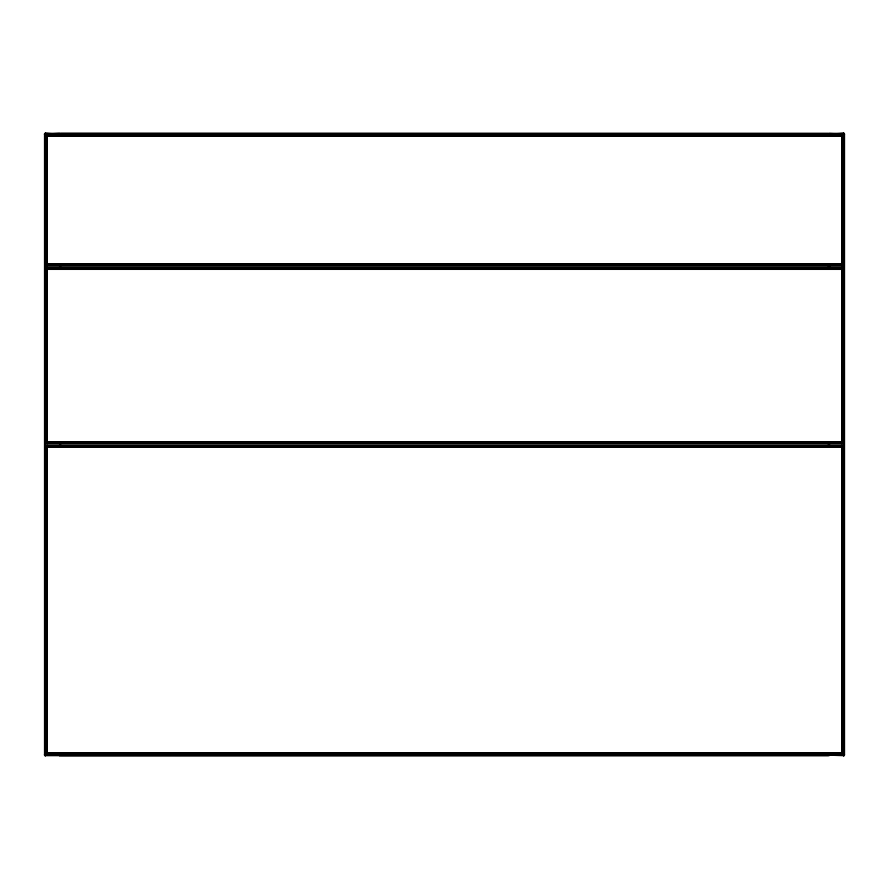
<?xml version="1.0" encoding="UTF-8"?>
<svg xmlns="http://www.w3.org/2000/svg" width="889" height="889" viewBox="0 0 889 889"><rect width="100%" height="100%" fill="white"/><g stroke="black" fill="none" stroke-linecap="round" stroke-linejoin="round"><path stroke-width="1.33" d="M59.685 445.911L59.63 443.111M59.763 268.111L59.563 265.022M829.315 443.089L829.37 445.889L829.437 443.111M843.583 265.733L843.661 134.239L45.339 134.239L45.417 265.733M828.548 134.239L828.548 133.361L60.452 133.361L60.452 134.239L828.548 133.995L829.437 133.35L843.905 133.383L843.661 755.65L828.637 755.161M843.917 133.383L844.539 134.061L843.661 133.35L843.661 755.65L844.394 755.272L843.672 755.65L844.539 754.939L843.661 755.65L843.661 133.35L834.06 133.806M54.94 133.806L45.328 133.35L44.461 134.061L45.339 133.35L59.574 133.35L60.441 134.061L59.563 133.35L49.962 133.806M45.339 755.65L44.461 754.939L45.339 755.65L45.339 133.35L44.461 134.061L45.328 133.35L45.339 755.65L59.574 755.65L60.441 754.939L828.548 755.117M843.583 134.317L843.661 265.811L842.039 264.189L46.961 264.189L45.339 265.811L843.661 265.811L843.661 134.239L842.039 135.861L46.961 135.861L45.339 134.239M843.583 267.667L843.661 443.611L842.039 441.989L46.961 441.989L45.339 443.611L843.661 443.611L843.661 267.589L45.339 267.589L45.417 443.533M843.583 445.467L843.661 754.761L842.039 753.139L46.961 753.139L45.339 754.761L843.661 754.761L843.661 445.389L45.339 445.389L45.417 754.683M45.339 267.589L46.961 269.211L842.039 269.211L843.661 267.589M45.339 445.389L46.961 447.011L842.039 447.011L843.661 445.389M60.452 133.672L839.038 133.806M45.639 134.539L843.361 134.539L843.361 265.511L841.883 265.633L843.005 265.155L843.005 134.895L45.995 134.895L45.995 265.155L843.005 265.155L841.883 265.511M45.639 267.889L843.361 267.889L843.361 443.311L841.883 443.433L843.005 442.955L843.005 268.245L45.995 268.245L45.995 442.955L843.005 442.955L841.883 443.311M45.639 445.689L843.361 445.689L843.361 754.461L841.883 754.583L843.005 754.105L843.005 446.045L45.995 446.045L45.995 754.105L843.005 754.105L841.883 754.461M841.883 265.633L843.194 265.344L45.806 265.344L45.806 134.706M841.883 443.433L843.194 443.144L45.806 443.144L45.806 268.056M841.883 754.583L843.194 754.294L45.806 754.294L45.806 445.856M59.696 755.639L60.441 754.939L59.574 755.65L828.548 755.328M841.883 265.344L843.005 265.155M841.883 443.144L843.005 442.955M841.883 754.294L843.005 754.105M52.251 133.772L60.363 133.839M836.349 133.772L844.139 133.483L844.139 755.517M60.452 133.439L828.548 133.583M60.452 133.883L828.548 133.883M47.117 136.017L841.883 136.017M47.117 264.033L841.883 264.033M47.117 269.367L841.883 269.367M47.117 441.833L841.883 441.833M47.117 447.167L841.883 447.167M47.117 752.983L841.883 752.983M60.452 755.417L828.548 755.494M828.959 133.483L836.749 133.772M52.651 133.772L44.861 133.483L44.861 755.517M60.441 134.061L60.041 133.483M829.304 755.639L828.559 754.939M844.506 133.95L844.506 755.05M844.317 133.639L844.317 755.361M844.028 133.428L844.028 755.572M842.039 135.861L842.039 264.189M842.039 269.211L842.039 441.989M842.039 447.011L842.039 753.139M841.883 134.239L841.883 265.811M841.883 267.589L841.883 443.611M841.883 445.389L841.883 754.761M829.181 268.111L829.181 265.333L828.959 268.167M828.87 265.422L828.781 268.256M828.87 443.111L828.87 445.889M828.704 265.533L828.592 268.422L828.548 265.578M828.704 443.111L828.704 445.889M828.548 443.111L828.548 445.889M60.452 265.578L60.408 268.422M60.452 443.111L60.452 445.889M60.13 265.422L60.296 268.3M60.13 443.111L60.13 445.889M60.041 265.389L60.041 268.167M60.041 443.111L60.041 445.889M59.819 265.333L59.93 268.134M59.819 443.111L59.819 445.889M47.117 134.239L47.117 265.811M47.117 267.589L47.117 443.611M47.117 445.389L47.117 754.761M46.961 135.861L46.961 264.189M46.961 269.211L46.961 441.989M46.961 447.011L46.961 753.139M44.683 133.639L44.683 755.361M44.539 133.839L44.539 755.161M45.339 133.35L45.083 755.617L45.339 133.35M829.381 265.3L829.404 268.089L829.437 265.311M47.117 135.595L46.695 264.455L842.305 264.455L842.305 135.595L47.117 135.595M842.305 753.405L46.695 753.405L46.695 446.745L842.305 446.745L842.305 753.405M843.483 134.417L45.517 134.417L45.517 265.633L843.483 265.633L843.483 134.417M842.783 135.117L46.217 135.117L46.217 264.933L842.783 264.933L842.783 135.117M842.55 135.35L46.45 135.35L46.45 264.7L842.55 264.7L842.55 135.35M843.483 267.767L45.517 267.767L45.517 443.433L843.483 443.433L843.483 267.767M842.783 268.467L46.217 268.467L46.217 442.733L842.783 442.733L842.783 268.467M842.55 268.7L46.45 268.7L46.45 442.5L842.55 442.5L842.55 268.7M842.305 268.945L46.695 268.945L46.695 442.255L842.305 442.255L842.305 268.945M843.483 445.567L45.517 445.567L45.517 754.583L843.483 754.583L843.483 445.567M842.783 446.267L46.217 446.267L46.217 753.883L842.783 753.883L842.783 446.267M842.55 446.5L46.45 446.5L46.45 753.65L842.55 753.65L842.55 446.5M828.548 754.883L60.452 754.883L60.452 755.639L828.548 755.639L828.548 754.761M829.181 445.889L829.181 443.111L829.07 445.889"/></g></svg>
